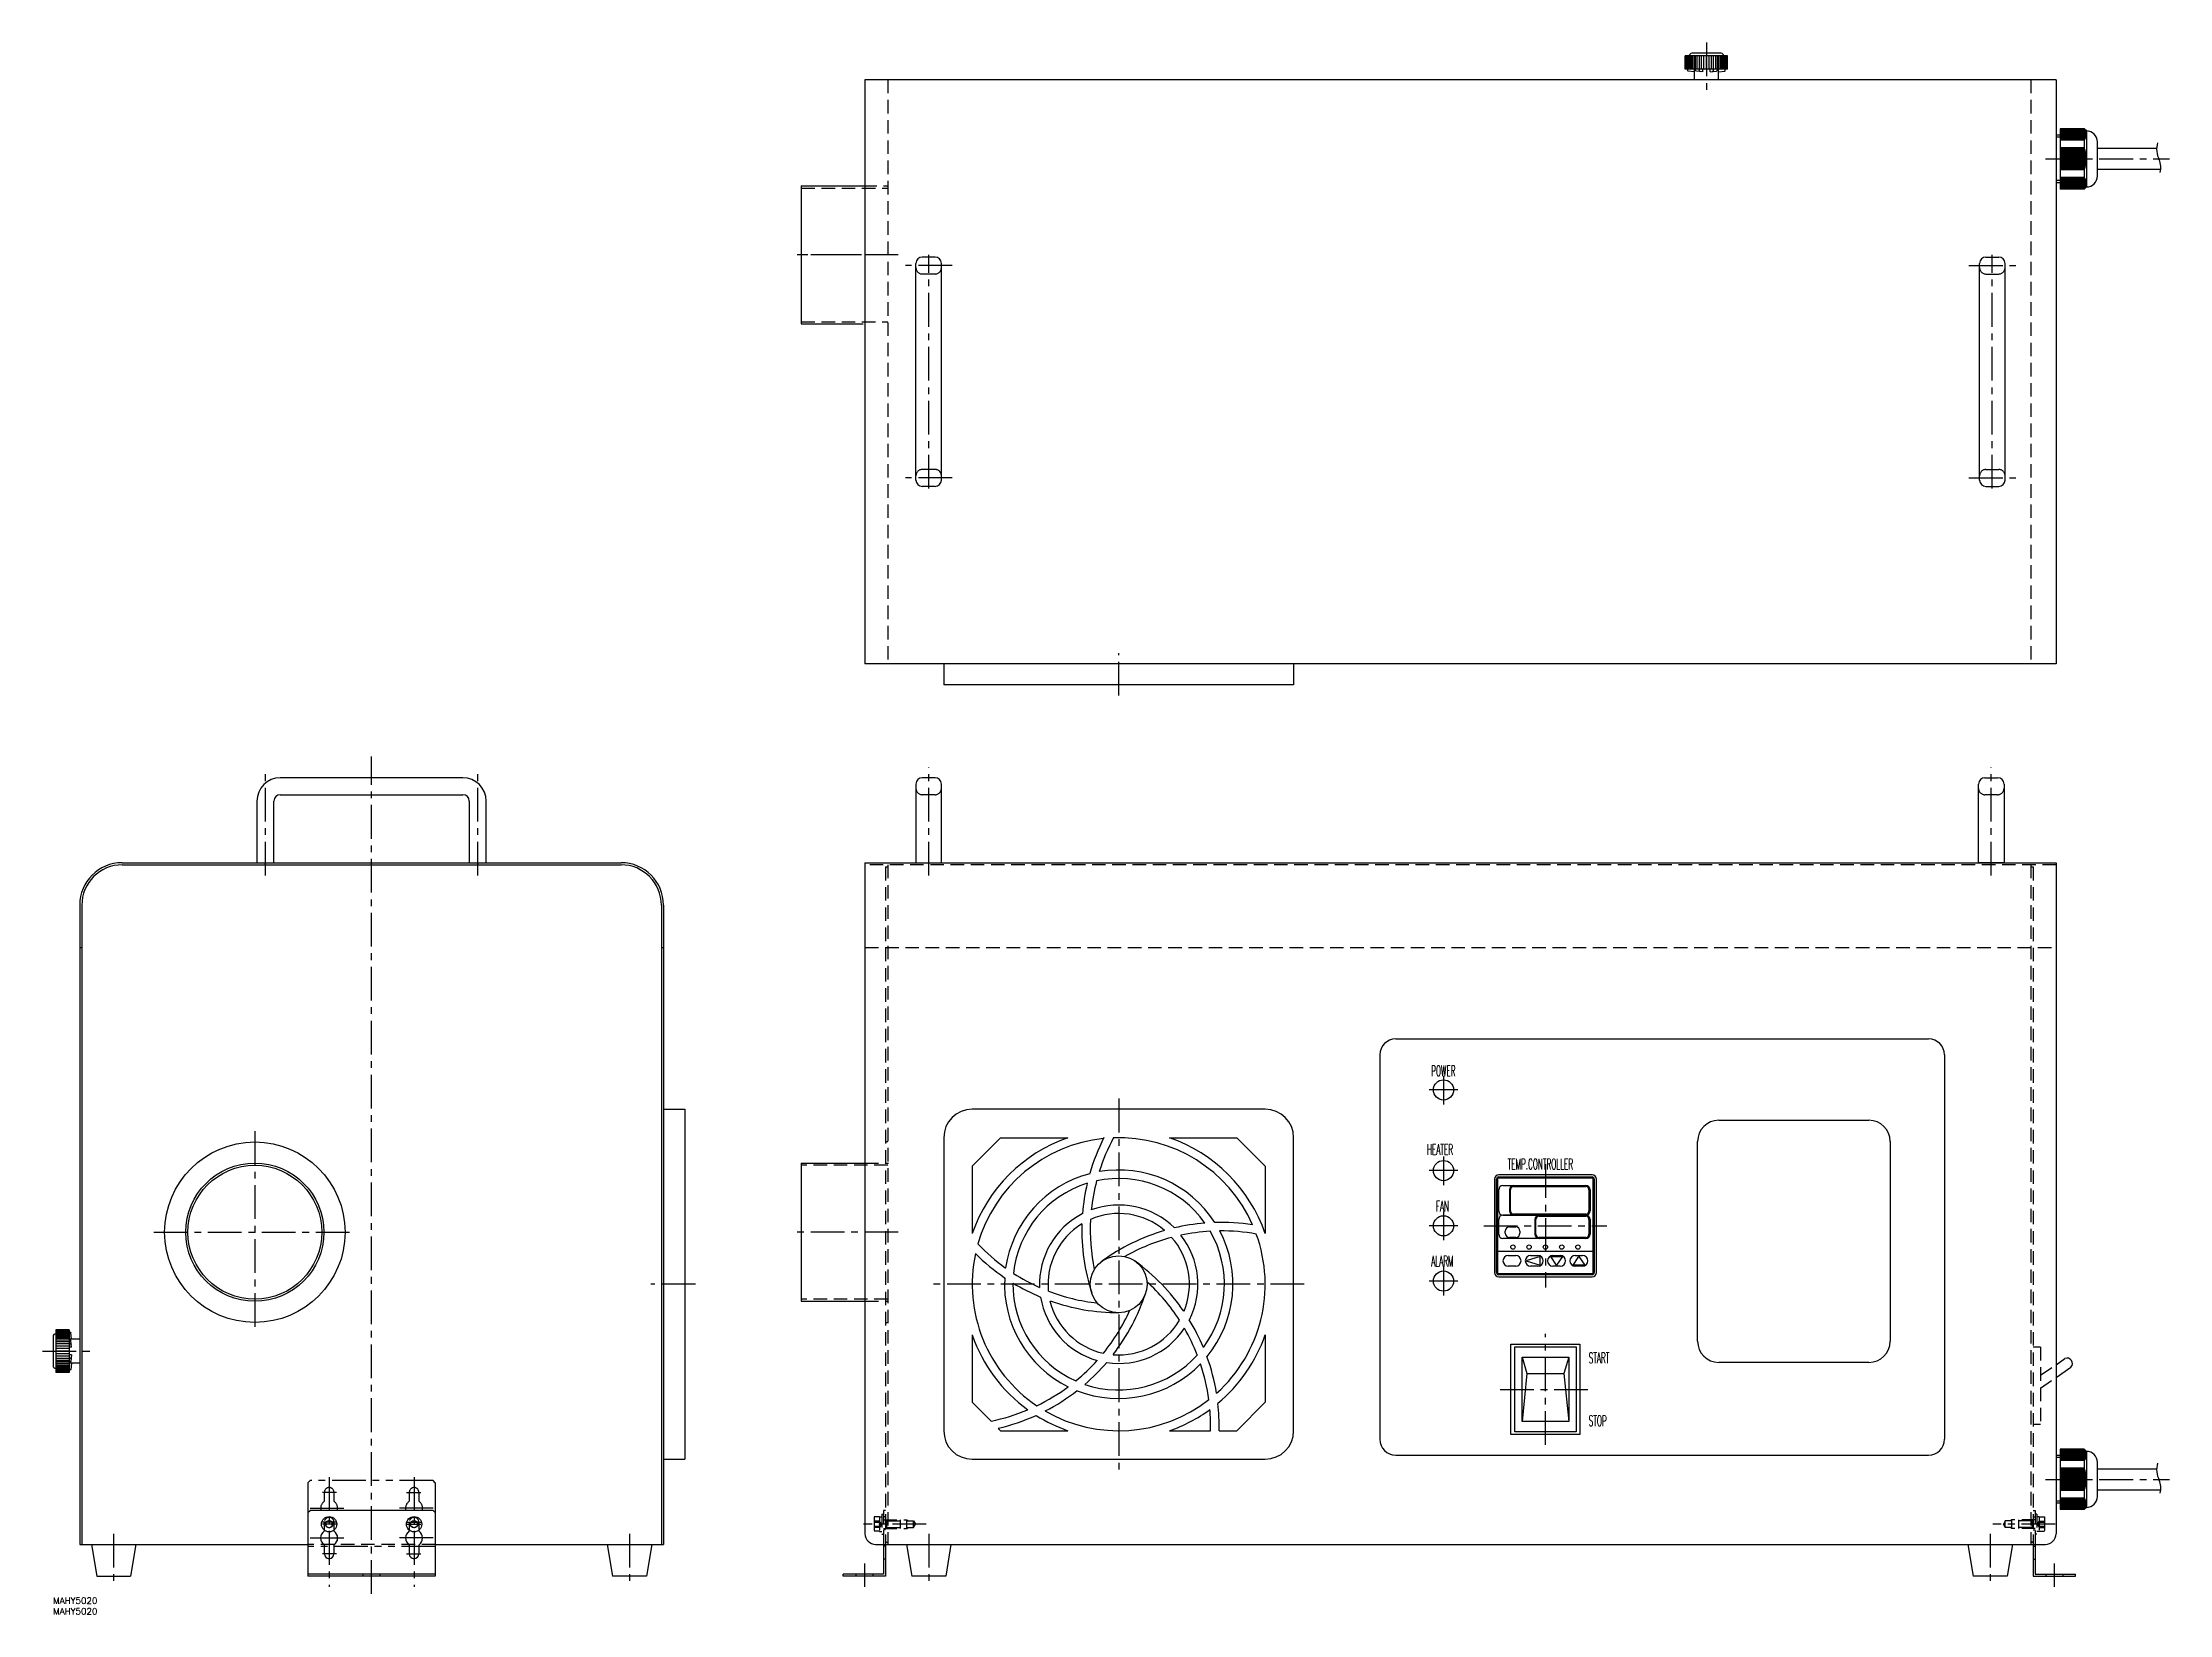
# Model space of a CAD drawing. Extents: x -5 to 997, y -8 to 732.
import ezdxf

# ---------------------------------------------------------------- set-up
doc = ezdxf.new("R2010")
doc.units = 0
doc.header["$LTSCALE"] = 0.5
for name, pattern in [('CENTER', [50.8, 31.75, -6.35, 6.35, -6.35]), ('DASHED', [19.05, 12.7, -6.35]), ('PHANTOM', [63.5, 31.75, -6.35, 6.35, -6.35, 6.35, -6.35])]:
    doc.linetypes.add(name, pattern=pattern)
for name, color, linetype in [('MSM_CENTER', 1, 'CENTER'), ('MSM_CONTINUOUS', 7, 'CONTINUOUS'), ('MSM_DASHED', 4, 'DASHED'), ('MSM_IMAGINARY', 6, 'PHANTOM'), ('MSM_NARROW', 5, 'CONTINUOUS'), ('MSM_PART_NUMBER', 7, 'CONTINUOUS')]:
    doc.layers.add(name, color=color, linetype=linetype)
doc.styles.get("Standard").update_dxf_attribs({"font": 'txt.shx', "height": 3, "bigfont": 'bigfont.shx'})

# ---------------------------------------------------------------- blocks, each defined once
blk = doc.blocks.new('*U10')
at = {"layer": 'MSM_PART_NUMBER'}
blk.add_text('MAHY5020', height=3, dxfattribs=at).set_placement((0, -3))
blk = doc.blocks.new('*U11')
at = {"layer": 'MSM_PART_NUMBER'}
blk.add_text('MAHY5020', height=3, dxfattribs=at).set_placement((0, -8))

msp = doc.modelspace()

# ---------------------------------------------------------------- linework, layer by layer
at = {"layer": 'MSM_CENTER'}
for p, q in [((778.7, 732.2), (778.7, 709.7)), ((938.4, 677.4), (996.8, 677.4)), ((398.1, 632.2), (347.4, 632.2)), ((380.8, 632.2), (351.6, 632.2)), ((412.4, 522.2), (412.4, 632.2)), ((913.4, 522.2), (913.4, 632.2)), ((423.4, 627.2), (401.4, 627.2)), ((902.4, 627.2), (924.4, 627.2)), ((423.4, 527.2), (401.4, 527.2)), ((902.4, 527.2), (924.4, 527.2)), ((501.9, 424.7), (501.9, 444.7)), ((150, 1.7), (150, 396)), ((412.4, 340), (412.4, 391)), ((912.9, 340), (912.9, 391)), ((100, 340), (100, 388.5)), ((200, 340), (200, 388.5)), ((654.9, 245.7), (654.9, 232.2)), ((501.9, 234.9), (501.9, 60.1)), ((661.6, 239), (648.1, 239)), ((95, 219.5), (95, 124.5)), ((661.6, 201), (648.1, 201)), ((654.9, 207.7), (654.9, 194.2)), ((702.9, 204), (702.9, 146)), ((654.9, 181.8), (654.9, 168.2)), ((47.5, 172), (142.5, 172)), ((398.1, 172), (347.4, 172)), ((661.6, 175), (648.1, 175)), ((673.9, 175), (731.9, 175)), ((654.9, 155.8), (654.9, 142.2)), ((302.5, 147.5), (281.5, 147.5)), ((589.3, 147.5), (414.5, 147.5)), ((661.6, 149), (648.1, 149)), ((702.9, 71.8), (702.9, 124.2)), ((-5, 116), (18.5, 116)), ((681.6, 98), (724.1, 98)), ((130, 56.7), (130, 5)), ((170, 56.7), (170, 5)), ((938.4, 55.6), (996.8, 55.6)), ((121, 42), (139, 42)), ((133.5, 49.5), (126.8, 49.5)), ((179, 42), (161, 42)), ((166.5, 49.5), (173.2, 49.5)), ((133.5, 35.5), (126.8, 35.5)), ((133.5, 34.5), (126.8, 34.5)), ((166.5, 35.5), (173.2, 35.5)), ((166.5, 34.5), (173.2, 34.5)), ((411.2, 34.5), (381.7, 34.5)), ((943, 34.5), (913.6, 34.5)), ((28.5, 30), (28.5, 5)), ((121, 28), (139, 28)), ((133.5, 20.5), (126.8, 20.5)), ((179, 28), (161, 28)), ((166.5, 20.5), (173.2, 20.5)), ((271.5, 30), (271.5, 5)), ((412.4, 30), (412.4, 5)), ((912.4, 30), (912.4, 5)), ((382.1, 16), (382.1, 5)), ((942.6, 16), (942.6, 5)), ((942.6, 16), (942.6, 5))]:
    msp.add_line(p, q, dxfattribs=at)
at = {"layer": 'MSM_CONTINUOUS'}
for p, q in [((788.7, 725.9), (768.7, 725.9)), ((768.7, 719.7), (768.7, 725.9)), ((769, 719.7), (769, 725.9)), ((769.2, 719.7), (769.2, 725.9)), ((769.6, 719.7), (769.6, 725.9)), ((770, 719.7), (770, 725.9)), ((770.4, 719.7), (770.4, 725.9)), ((770.9, 719.7), (770.9, 725.9)), ((771.5, 719.7), (771.5, 725.9)), ((785.6, 727.2), (771.9, 727.2)), ((772.1, 719.7), (772.1, 725.9)), ((772.9, 719.7), (772.9, 725.9)), ((773.6, 719.7), (773.6, 725.9)), ((774.4, 719.7), (774.4, 725.9)), ((775.4, 719.7), (775.4, 725.9)), ((776.4, 719.7), (776.4, 725.9)), ((777.5, 719.7), (777.5, 725.9)), ((778.7, 719.7), (778.7, 725.9)), ((778.7, 719.7), (778.7, 725.9)), ((780, 719.7), (780, 725.9)), ((781.1, 719.7), (781.1, 725.9)), ((782.1, 719.7), (782.1, 725.9)), ((783.1, 719.7), (783.1, 725.9)), ((783.9, 719.7), (783.9, 725.9)), ((784.6, 719.7), (784.6, 725.9)), ((785.4, 719.7), (785.4, 725.9)), ((786, 719.7), (786, 725.9)), ((786.6, 719.7), (786.6, 725.9)), ((787.1, 719.7), (787.1, 725.9)), ((787.5, 719.7), (787.5, 725.9)), ((787.9, 719.7), (787.9, 725.9)), ((788.2, 719.7), (788.2, 725.9)), ((788.5, 719.7), (788.5, 725.9)), ((788.7, 719.7), (788.7, 725.9)), ((943.4, 714.7), (382.4, 714.7)), ((382.4, 714.7), (382.4, 439.7)), ((788.7, 719.7), (768.7, 719.7)), ((770, 718.9), (770, 719.7)), ((773.1, 718.4), (770.1, 718.8)), ((773.1, 714.7), (773.1, 719.7)), ((773.4, 719.7), (773.4, 719.4)), ((777, 718.4), (774, 718.8)), ((775.4, 719.2), (775.4, 719.7)), ((777, 718.4), (777, 719.7)), ((780.5, 718.4), (780.5, 719.7)), ((780.5, 718.4), (783.5, 718.8)), ((782.1, 719.2), (782.1, 719.7)), ((784, 719.7), (784, 719.4)), ((784.4, 714.7), (784.4, 719.7)), ((784.4, 718.4), (787.4, 718.8)), ((787.5, 718.9), (787.5, 719.7)), ((943.4, 714.7), (943.4, 439.7)), ((945.3, 691.6), (945.3, 663.2)), ((956.7, 691.6), (945.3, 691.6)), ((957.7, 690.6), (956.7, 691.6)), ((945.3, 688.6), (943.4, 688.6)), ((945.3, 687.7), (943.4, 687.7)), ((957.1, 691.2), (945.3, 691.2)), ((957.4, 691), (945.3, 691)), ((957.6, 690.7), (945.3, 690.7)), ((957.7, 690.5), (945.3, 690.5)), ((957.7, 690.2), (945.3, 690.2)), ((957.7, 689.9), (945.3, 689.9)), ((957.7, 689.7), (945.3, 689.7)), ((957.7, 689.4), (945.3, 689.4)), ((957.7, 689.1), (945.3, 689.1)), ((957.7, 688.9), (945.3, 688.9)), ((957.7, 688.6), (945.3, 688.6)), ((957.6, 688.4), (945.3, 688.4)), ((957.6, 688.1), (945.3, 688.1)), ((957.5, 687.8), (945.3, 687.8)), ((957.4, 687.6), (945.3, 687.6)), ((957.3, 687.3), (945.3, 687.3)), ((957.2, 687), (945.3, 687)), ((957.1, 686.8), (945.3, 686.8)), ((956.9, 686.5), (945.3, 686.5)), ((956.7, 686.3), (945.3, 686.3)), ((956.7, 682.7), (945.3, 682.7)), ((956.9, 682.2), (945.3, 682.2)), ((957.1, 681.6), (945.3, 681.6)), ((956.7, 686.3), (956.7, 682.7)), ((957.7, 690.6), (957.7, 664.2)), ((962.9, 669.4), (962.9, 685.4)), ((962.9, 682.4), (990.8, 682.4)), ((957.2, 681.1), (945.3, 681.1)), ((957.3, 680.6), (945.3, 680.6)), ((957.4, 680.1), (945.3, 680.1)), ((957.5, 679.5), (945.3, 679.5)), ((957.6, 679), (945.3, 679)), ((957.6, 678.5), (945.3, 678.5)), ((957.7, 678), (945.3, 678)), ((957.7, 677.4), (945.3, 677.4)), ((957.7, 676.9), (945.3, 676.9)), ((957.6, 676.4), (945.3, 676.4)), ((957.6, 675.9), (945.3, 675.9)), ((957.5, 675.4), (945.3, 675.4)), ((957.4, 674.8), (945.3, 674.8)), ((957.3, 674.3), (945.3, 674.3)), ((957.2, 673.8), (945.3, 673.8)), ((957.1, 673.3), (945.3, 673.3)), ((956.9, 672.7), (945.3, 672.7)), ((956.7, 672.2), (945.3, 672.2)), ((956.7, 672.2), (956.7, 668.6)), ((992.8, 672.4), (962.9, 672.4)), ((352.4, 664.7), (381.6, 664.7)), ((352.4, 664.7), (352.4, 599.7)), ((945.3, 667.2), (943.4, 667.2)), ((945.3, 666.2), (943.4, 666.2)), ((956.7, 668.6), (945.3, 668.6)), ((956.9, 668.4), (945.3, 668.4)), ((957.1, 668.1), (945.3, 668.1)), ((957.2, 667.8), (945.3, 667.8)), ((957.3, 667.6), (945.3, 667.6)), ((957.4, 667.3), (945.3, 667.3)), ((957.5, 667.1), (945.3, 667.1)), ((957.6, 666.8), (945.3, 666.8)), ((957.6, 666.5), (945.3, 666.5)), ((957.7, 666.3), (945.3, 666.3)), ((957.7, 666), (945.3, 666)), ((957.7, 665.8), (945.3, 665.8)), ((957.7, 665.5), (945.3, 665.5)), ((957.7, 665.2), (945.3, 665.2)), ((957.7, 665), (945.3, 665)), ((957.7, 664.7), (945.3, 664.7)), ((957.7, 664.4), (945.3, 664.4)), ((957.6, 664.2), (945.3, 664.2)), ((957.4, 663.9), (945.3, 663.9)), ((957.1, 663.7), (945.3, 663.7)), ((956.7, 663.2), (945.3, 663.2)), ((957.7, 664.2), (956.7, 663.2)), ((415.4, 631.2), (409.4, 631.2)), ((910.4, 631.2), (916.4, 631.2)), ((406.4, 526.2), (406.4, 628.2)), ((418.4, 526.2), (418.4, 628.2)), ((907.4, 526.2), (907.4, 628.2)), ((919.4, 526.2), (919.4, 628.2)), ((352.4, 599.7), (381.6, 599.7)), ((415.4, 523.2), (409.4, 523.2)), ((910.4, 523.2), (916.4, 523.2)), ((943.4, 439.7), (382.4, 439.7)), ((419.5, 439.7), (419.5, 429.7)), ((584.3, 439.7), (584.3, 429.7)), ((584.3, 429.7), (419.5, 429.7)), ((193, 386), (107, 386)), ((406.4, 383), (406.4, 346)), ((415.4, 386), (409.4, 386)), ((418.4, 346), (418.4, 383)), ((906.9, 346), (906.9, 383)), ((909.9, 386), (915.9, 386)), ((918.9, 383), (918.9, 346)), ((96, 375), (96, 346)), ((104, 346), (104, 375)), ((107, 378), (193, 378)), ((196, 375), (196, 346)), ((204, 346), (204, 375)), ((32.5, 346), (267.5, 346)), ((32.5, 345), (267.5, 345)), ((96, 346), (104, 346)), ((196, 346), (204, 346)), ((382.4, 346), (943.4, 346)), ((382.4, 346), (382.4, 30)), ((406.4, 346), (418.4, 346)), ((918.9, 346), (906.9, 346)), ((943.4, 346), (943.4, 30)), ((12.5, 326), (12.5, 25)), ((13.5, 326), (13.5, 25)), ((286.5, 326), (286.5, 25)), ((287.5, 326), (287.5, 25)), ((12.5, 306), (13.5, 306)), ((286.5, 306), (287.5, 306)), ((632.4, 263), (883.4, 263)), ((624.9, 255.5), (624.9, 74.5)), ((890.9, 255.5), (890.9, 74.5)), ((287.5, 229.9), (287.5, 65.1)), ((287.5, 229.9), (297.5, 229.9)), ((297.5, 229.9), (297.5, 65.1)), ((570.9, 229.9), (432.9, 229.9)), ((784.6, 224.7), (855.3, 224.7)), ((419.5, 216.5), (419.5, 78.5)), ((446.3, 216.5), (432.9, 203.1)), ((446.3, 216.5), (478, 216.5)), ((525.8, 216.5), (557.5, 216.5)), ((570.9, 203.1), (557.5, 216.5)), ((584.3, 78.5), (584.3, 216.5)), ((774.6, 120.7), (774.6, 214.7)), ((865.3, 214.7), (865.3, 120.7)), ((352.4, 204.5), (352.4, 139.5)), ((352.4, 204.5), (382.4, 204.5)), ((432.9, 203.1), (432.9, 171.4)), ((570.9, 203.1), (570.9, 171.4)), ((678.9, 197), (678.9, 153)), ((679.9, 153), (679.9, 197)), ((680.4, 197.5), (680.4, 152.5)), ((725.4, 197.5), (680.4, 197.5)), ((724.9, 199), (680.9, 199)), ((680.9, 198), (724.9, 198)), ((680.9, 182), (680.9, 192)), ((682.9, 194), (721.9, 194)), ((685.9, 192), (685.9, 182)), ((686.4, 182), (686.4, 192)), ((687.9, 193.5), (721.9, 193.5)), ((723.4, 192), (723.4, 182)), ((723.9, 192), (723.9, 182)), ((725.4, 152.5), (725.4, 197.5)), ((725.9, 197), (725.9, 153)), ((726.9, 153), (726.9, 197)), ((721.9, 180.5), (687.9, 180.5)), ((680.9, 171), (680.9, 178)), ((682.9, 180), (721.9, 180)), ((721.9, 180), (682.9, 180)), ((683.9, 171.5), (683.9, 172.5)), ((685.9, 174.5), (688.9, 174.5)), ((690.9, 172.5), (690.9, 171.5)), ((697.9, 178), (697.9, 171)), ((698.4, 171), (698.4, 178)), ((699.9, 179.5), (721.9, 179.5)), ((723.4, 178), (723.4, 171)), ((723.9, 178), (723.9, 171)), ((679.9, 163), (725.9, 163)), ((721.9, 169), (682.9, 169)), ((685.4, 161), (688.9, 161)), ((688.9, 169.5), (685.9, 169.5)), ((700.4, 160.5), (693.9, 158.5)), ((695.9, 161), (699.4, 161)), ((721.9, 169.5), (699.9, 169.5)), ((700.4, 156.5), (700.4, 160.5)), ((708.1, 156.5), (705.4, 160.5)), ((705.4, 160.5), (710.9, 160.5)), ((706.4, 161), (709.9, 161)), ((710.9, 160.5), (708.1, 156.5)), ((715.9, 156.5), (718.6, 160.5)), ((716.9, 161), (720.4, 161)), ((718.6, 160.5), (721.4, 156.5)), ((680.4, 152.5), (725.4, 152.5)), ((724.9, 152), (680.9, 152)), ((680.9, 151), (724.9, 151)), ((688.9, 156), (685.4, 156)), ((693.9, 158.5), (700.4, 156.5)), ((699.4, 156), (695.9, 156)), ((709.9, 156), (706.4, 156)), ((721.4, 156.5), (715.9, 156.5)), ((720.4, 156), (716.9, 156)), ((352.4, 139.5), (382.4, 139.5)), ((0, 122.9), (0, 109.1)), ((1.2, 126), (1.2, 106)), ((7.5, 126), (1.2, 126)), ((7.5, 125.8), (1.2, 125.8)), ((7.5, 125.5), (1.2, 125.5)), ((7.5, 125.1), (1.2, 125.1)), ((7.5, 124.8), (1.2, 124.8)), ((7.5, 124.4), (1.2, 124.4)), ((7.5, 123.9), (1.2, 123.9)), ((7.5, 123.2), (1.2, 123.2)), ((7.5, 122.6), (1.2, 122.6)), ((7.5, 121.9), (1.2, 121.9)), ((7.5, 121.1), (1.2, 121.1)), ((7.5, 120.4), (1.2, 120.4)), ((7.5, 126), (7.5, 106)), ((8.3, 124.8), (7.5, 124.8)), ((12.5, 121.6), (7.5, 121.6)), ((7.5, 121.3), (7.8, 121.3)), ((8.7, 121.6), (8.4, 124.6)), ((8.7, 117.8), (8.4, 120.8)), ((432.9, 123.6), (432.9, 91.9)), ((570.9, 123.6), (570.9, 91.9)), ((7.5, 119.4), (1.2, 119.4)), ((7.5, 118.4), (1.2, 118.4)), ((7.5, 117.2), (1.2, 117.2)), ((7.5, 116), (1.2, 116)), ((7.5, 116), (1.2, 116)), ((7.5, 114.8), (1.2, 114.8)), ((7.5, 113.6), (1.2, 113.6)), ((7.5, 112.6), (1.2, 112.6)), ((7.5, 111.6), (1.2, 111.6)), ((7.5, 110.9), (1.2, 110.9)), ((8, 119.4), (7.5, 119.4)), ((8.7, 117.8), (7.5, 117.8)), ((8.7, 114.2), (7.5, 114.2)), ((8, 112.6), (7.5, 112.6)), ((7.5, 110.7), (7.8, 110.7)), ((12.5, 110.4), (7.5, 110.4)), ((8.7, 114.2), (8.4, 111.2)), ((8.7, 110.4), (8.4, 107.4)), ((686.6, 76.8), (686.6, 119.2)), ((686.6, 119.2), (719.1, 119.2)), ((688.5, 78), (688.5, 118)), ((688.5, 118), (717.3, 118)), ((691.9, 82.8), (691.9, 113.2)), ((691.9, 113.2), (713.9, 113.2)), ((691.9, 113.2), (694.1, 105.5)), ((713.9, 113.2), (711.6, 105.5)), ((713.9, 113.2), (713.9, 82.8)), ((717.3, 118), (717.3, 78)), ((719.1, 119.2), (719.1, 76.8)), ((855.3, 110.7), (784.6, 110.7)), ((943.4, 109.6), (947.6, 112.5)), ((7.5, 110.1), (1.2, 110.1)), ((7.5, 109.4), (1.2, 109.4)), ((7.5, 108.8), (1.2, 108.8)), ((7.5, 108.1), (1.2, 108.1)), ((7.5, 107.6), (1.2, 107.6)), ((7.5, 107.2), (1.2, 107.2)), ((7.5, 106.9), (1.2, 106.9)), ((7.5, 106.5), (1.2, 106.5)), ((7.5, 106.2), (1.2, 106.2)), ((7.5, 106), (1.2, 106)), ((8.3, 107.2), (7.5, 107.2)), ((694.1, 105.5), (691.9, 82.8)), ((694.1, 105.5), (711.6, 105.5)), ((711.6, 105.5), (713.9, 82.8)), ((943.4, 103.6), (950.4, 108.4)), ((432.9, 91.9), (441.8, 83)), ((557.5, 78.5), (570.9, 91.9)), ((713.9, 82.8), (691.9, 82.8)), ((445.1, 79.6), (446.3, 78.5)), ((446.3, 78.5), (478, 78.5)), ((525.8, 78.5), (545.2, 78.5)), ((549.2, 78.5), (557.5, 78.5)), ((719.1, 76.8), (686.6, 76.8)), ((717.3, 78), (688.5, 78)), ((287.5, 65.1), (297.5, 65.1)), ((432.9, 65.1), (570.9, 65.1)), ((632.4, 67), (883.4, 67)), ((945.3, 66.8), (943.4, 66.8)), ((945.3, 65.9), (943.4, 65.9)), ((945.3, 69.8), (945.3, 41.4)), ((956.7, 69.8), (945.3, 69.8)), ((957.1, 69.4), (945.3, 69.4)), ((957.4, 69.2), (945.3, 69.2)), ((957.6, 68.9), (945.3, 68.9)), ((957.7, 68.6), (945.3, 68.6)), ((957.7, 68.4), (945.3, 68.4)), ((957.7, 68.1), (945.3, 68.1)), ((957.7, 67.9), (945.3, 67.9)), ((957.7, 67.6), (945.3, 67.6)), ((957.7, 67.3), (945.3, 67.3)), ((957.7, 67.1), (945.3, 67.1)), ((957.7, 66.8), (945.3, 66.8)), ((957.6, 66.5), (945.3, 66.5)), ((957.6, 66.3), (945.3, 66.3)), ((957.5, 66), (945.3, 66)), ((957.4, 65.8), (945.3, 65.8)), ((957.3, 65.5), (945.3, 65.5)), ((957.2, 65.2), (945.3, 65.2)), ((957.1, 65), (945.3, 65)), ((956.9, 64.7), (945.3, 64.7)), ((956.7, 64.5), (945.3, 64.5)), ((956.7, 60.9), (945.3, 60.9)), ((956.9, 60.4), (945.3, 60.4)), ((957.7, 68.8), (956.7, 69.8)), ((956.7, 64.5), (956.7, 60.9)), ((957.7, 68.8), (957.7, 42.4)), ((962.9, 47.6), (962.9, 63.6)), ((962.9, 60.6), (990.8, 60.6)), ((957.1, 59.8), (945.3, 59.8)), ((957.2, 59.3), (945.3, 59.3)), ((957.3, 58.8), (945.3, 58.8)), ((957.4, 58.3), (945.3, 58.3)), ((957.5, 57.7), (945.3, 57.7)), ((957.6, 57.2), (945.3, 57.2)), ((957.6, 56.7), (945.3, 56.7)), ((957.7, 56.2), (945.3, 56.2)), ((957.7, 55.6), (945.3, 55.6)), ((957.7, 55.1), (945.3, 55.1)), ((957.6, 54.6), (945.3, 54.6)), ((957.6, 54.1), (945.3, 54.1)), ((957.5, 53.5), (945.3, 53.5)), ((957.4, 53), (945.3, 53)), ((957.3, 52.5), (945.3, 52.5)), ((957.2, 52), (945.3, 52)), ((957.1, 51.5), (945.3, 51.5)), ((956.9, 50.9), (945.3, 50.9)), ((956.7, 50.4), (945.3, 50.4)), ((956.7, 50.4), (956.7, 46.8)), ((992.8, 50.6), (962.9, 50.6)), ((120, 40), (121, 41)), ((179, 41), (121, 41)), ((180, 40), (179, 41)), ((945.3, 45.4), (943.4, 45.4)), ((945.3, 44.4), (943.4, 44.4)), ((956.7, 46.8), (945.3, 46.8)), ((956.9, 46.6), (945.3, 46.6)), ((957.1, 46.3), (945.3, 46.3)), ((957.2, 46), (945.3, 46)), ((957.3, 45.8), (945.3, 45.8)), ((957.4, 45.5), (945.3, 45.5)), ((957.5, 45.3), (945.3, 45.3)), ((957.6, 45), (945.3, 45)), ((957.6, 44.7), (945.3, 44.7)), ((957.7, 44.5), (945.3, 44.5)), ((957.7, 44.2), (945.3, 44.2)), ((957.7, 43.9), (945.3, 43.9)), ((957.7, 43.7), (945.3, 43.7)), ((957.7, 43.4), (945.3, 43.4)), ((957.7, 43.2), (945.3, 43.2)), ((957.7, 42.9), (945.3, 42.9)), ((957.7, 42.6), (945.3, 42.6)), ((957.6, 42.4), (945.3, 42.4)), ((957.4, 42.1), (945.3, 42.1)), ((957.1, 41.9), (945.3, 41.9)), ((956.7, 41.4), (945.3, 41.4)), ((957.7, 42.4), (956.7, 41.4)), ((120, 40), (120, 10)), ((130, 36.2), (128.5, 35.4)), ((128.5, 35.4), (128.5, 33.6)), ((128.5, 33.6), (130, 32.8)), ((131.5, 35.4), (130, 36.2)), ((130, 32.8), (131.5, 33.6)), ((131.5, 33.6), (131.5, 35.4)), ((168.5, 35.4), (170, 36.2)), ((168.5, 33.6), (168.5, 35.4)), ((170, 32.8), (168.5, 33.6)), ((170, 36.2), (171.5, 35.4)), ((171.5, 33.6), (170, 32.8)), ((171.5, 35.4), (171.5, 33.6)), ((180, 40), (180, 10)), ((12.5, 25), (120, 25)), ((18, 25), (20.5, 10)), ((39, 25), (36.5, 10)), ((127.7, 24.7), (127.7, 20.5)), ((132.2, 24.7), (132.2, 20.5)), ((167.7, 24.7), (167.7, 20.5)), ((172.2, 24.7), (172.2, 20.5)), ((180, 25), (287.5, 25)), ((261, 25), (263.5, 10)), ((282, 25), (279.5, 10)), ((387.4, 25), (938.4, 25)), ((391.1, 25), (391.1, 11)), ((392.1, 25), (392.1, 10)), ((401.9, 25), (404.4, 10)), ((422.9, 25), (420.4, 10)), ((901.9, 25), (904.4, 10)), ((922.9, 25), (920.4, 10)), ((932.6, 25), (932.6, 10)), ((933.6, 25), (933.6, 11)), ((180, 11), (120, 11)), ((372.1, 10), (372.1, 11)), ((391.1, 11), (372.1, 11)), ((933.6, 11), (952.6, 11)), ((952.6, 10), (952.6, 11)), ((20.5, 10), (36.5, 10)), ((180, 10), (120, 10)), ((279.5, 10), (263.5, 10)), ((392.1, 10), (372.1, 10)), ((420.4, 10), (404.4, 10)), ((920.4, 10), (904.4, 10)), ((932.6, 10), (952.6, 10))]:
    msp.add_line(p, q, dxfattribs=at)
for centre, radius in [((654.9, 239), 4.75), ((95, 172), 42.5), ((95, 172), 32.5), ((95, 172), 31.5), ((654.9, 201), 4.75), ((654.9, 175), 4.75), ((501.9, 147.5), 13.4), ((687.6, 165), 1), ((695.2, 165), 1), ((702.9, 165), 1), ((710.6, 165), 1), ((718.2, 165), 1), ((654.9, 149), 4.75), ((130, 34.5), 3.61), ((130, 34.5), 1.72), ((170, 34.5), 3.61), ((170, 34.5), 1.72)]:
    msp.add_circle(centre, radius, dxfattribs=at)
for centre, radius, start, end in [((771.9, 725.9), 1.25, 90, 180), ((785.6, 725.9), 1.25, 0, 90), ((770.1, 718.9), 0.125, 180, 263.157), ((774, 719.4), 0.625, 180, 263.939), ((776, 719.2), 0.625, 180, 263.939), ((781.5, 719.2), 0.625, 276.0612, 0), ((783.4, 719.4), 0.625, 276.0612, 0), ((787.4, 718.9), 0.125, 276.8428, 0), ((953.6, 689), 4.13, 319.255, 0), ((943.5, 677.4), 14.2, 338.369, 21.631), ((957.7, 685.4), 5.2, 0, 90), ((953.6, 665.9), 4.13, 0, 40.7453), ((957.7, 669.4), 5.2, 270, 0), ((409.4, 628.2), 3, 90, 180), ((415.4, 628.2), 3, 0, 90), ((910.4, 628.2), 3, 90, 180), ((916.4, 628.2), 3, 0, 90), ((409.4, 526.2), 3, 180, 270), ((415.4, 526.2), 3, 270, 0), ((910.4, 526.2), 3, 180, 270), ((916.4, 526.2), 3, 270, 0), ((107, 375), 11, 90, 180), ((193, 375), 11, 0, 90), ((409.4, 383), 3, 90, 180), ((415.4, 383), 3, 0, 90), ((909.9, 383), 3, 90, 180), ((915.9, 383), 3, 0, 90), ((107, 375), 3, 90, 180), ((193, 375), 3, 0, 90), ((32.5, 326), 20, 90, 180), ((32.5, 326), 19, 90, 180), ((267.5, 326), 20, 0, 90), ((267.5, 326), 19, 0, 90), ((632.4, 255.5), 7.5, 90, 180), ((883.4, 255.5), 7.5, 0, 90), ((432.9, 216.5), 13.4, 90, 180), ((570.9, 216.5), 13.4, 0, 90), ((784.6, 214.7), 10, 90, 180), ((855.3, 214.7), 10, 0, 90), ((501.9, 147.5), 73, 109.099, 160.901), ((501.9, 147.5), 69, 95.9516, 164.036), ((580.3, 173), 95.8, 152.968, 163.892), ((580.3, 173), 91.8, 151.681, 162.527), ((501.9, 147.5), 69, 23.9516, 92.0148), ((501.9, 147.5), 73, 19.0991, 70.9009), ((501.9, 147.5), 53.8, 32.7174, 99.8199), ((501.9, 147.5), 53.8, 104.717, 171.82), ((501.9, 147.5), 49.8, 107.362, 174.087), ((580.3, 173), 95.8, 166.688, 175.42), ((580.3, 173), 91.8, 165.344, 174.055), ((501.9, 147.5), 49.8, 35.3621, 102.087), ((680.9, 197), 2, 90, 180), ((680.9, 197), 1, 90, 180), ((682.9, 192), 2, 90, 180), ((687.9, 192), 2, 90, 180), ((687.9, 192), 1.5, 90, 180), ((721.9, 192), 2, 0, 90), ((721.9, 192), 1.5, 0, 90), ((724.9, 197), 2, 0, 90), ((724.9, 197), 1, 0, 90), ((501.9, 147.5), 37.3, 117.347, 182.275), ((501.9, 147.5), 33.3, 49.5193, 113.521), ((501.9, 147.5), 37.3, 45.3472, 110.275), ((682.9, 182), 2, 180, 270), ((687.9, 182), 2, 180, 270), ((687.9, 182), 1.5, 180, 270), ((721.9, 182), 1.5, 270, 0), ((721.9, 182), 2, 270, 0), ((501.9, 147.5), 33.3, 121.519, 185.521), ((580.3, 173), 95.8, 178.271, 198), ((580.3, 173), 91.8, 176.856, 191.693), ((550.3, 80.8), 95.8, 106.271, 126), ((550.3, 80.8), 95.8, 94.6884, 103.42), ((550.3, 80.8), 91.8, 93.3436, 102.055), ((501.9, 147.5), 37.3, 333.347, 38.275), ((501.9, 147.5), 49.8, 323.362, 30.087), ((501.9, 147.5), 53.8, 320.717, 27.82), ((550.3, 80.8), 95.8, 81.2178, 91.8915), ((501.9, 147.5), 69, 311.952, 20.036), ((550.3, 80.8), 91.8, 79.7115, 90.5272), ((682.9, 178), 2, 90, 180), ((682.9, 171), 2, 180, 270), ((685.9, 172.5), 2, 90, 180), ((685.9, 171.5), 2, 180, 270), ((688.9, 172.5), 2, 0, 90), ((688.9, 171.5), 2, 270, 0), ((699.9, 178), 2, 90, 180), ((699.9, 171), 2, 180, 270), ((699.9, 178), 1.5, 90, 180), ((699.9, 171), 1.5, 180, 270), ((721.9, 178), 2, 0, 90), ((721.9, 178), 1.5, 0, 90), ((721.9, 171), 1.5, 270, 0), ((721.9, 171), 2, 270, 0), ((501.9, 147.5), 69, 167.952, 236.036), ((501.9, 229.9), 95.8, 225.218, 235.892), ((501.9, 229.9), 91.8, 223.711, 234.527), ((550.3, 80.8), 91.8, 104.856, 119.693), ((501.9, 147.5), 33.3, 337.519, 41.521), ((685.4, 158.5), 2.5, 90, 180), ((688.9, 158.5), 2.5, 0, 90), ((695.9, 158.5), 2.5, 90, 180), ((699.4, 158.5), 2.5, 0, 90), ((706.4, 158.5), 2.5, 90, 180), ((709.9, 158.5), 2.5, 0, 90), ((716.9, 158.5), 2.5, 90, 180), ((720.4, 158.5), 2.5, 0, 90), ((501.9, 147.5), 53.8, 176.717, 243.82), ((501.9, 229.9), 91.8, 237.344, 246.055), ((453.4, 80.8), 95.8, 34.2714, 54), ((680.9, 153), 2, 180, 270), ((680.9, 153), 1, 180, 270), ((685.4, 158.5), 2.5, 180, 270), ((688.9, 158.5), 2.5, 270, 0), ((695.9, 158.5), 2.5, 180, 270), ((699.4, 158.5), 2.5, 270, 0), ((706.4, 158.5), 2.5, 180, 270), ((709.9, 158.5), 2.5, 270, 0), ((716.9, 158.5), 2.5, 180, 270), ((720.4, 158.5), 2.5, 270, 0), ((724.9, 153), 1, 270, 0), ((724.9, 153), 2, 270, 0), ((501.9, 229.9), 95.8, 238.688, 247.42), ((501.9, 147.5), 49.8, 179.362, 246.087), ((501.9, 147.5), 37.3, 189.347, 254.275), ((501.9, 229.9), 91.8, 248.856, 263.693), ((423.5, 173), 95.8, 322.271, 342), ((453.4, 80.8), 91.8, 32.8563, 47.6927), ((501.9, 147.5), 33.3, 193.519, 257.521), ((501.9, 229.9), 95.8, 250.271, 270), ((423.5, 173), 91.8, 320.856, 335.693), ((501.9, 147.5), 33.3, 265.519, 329.521), ((453.4, 80.8), 95.8, 22.6884, 31.4198), ((1.2, 122.9), 1.25, 90, 180), ((7.8, 120.7), 0.625, 6.0612, 90), ((8.3, 124.6), 0.125, 6.8428, 90), ((501.9, 147.5), 73, 199.099, 234.101), ((501.9, 147.5), 37.3, 261.347, 326.275), ((453.4, 80.8), 91.8, 21.3436, 30.0546), ((501.9, 147.5), 73, 309.837, 340.901), ((784.6, 120.7), 10, 180, 270), ((855.3, 120.7), 10, 270, 0), ((7.8, 111.3), 0.625, 270, 353.939), ((8, 118.7), 0.625, 6.0612, 90), ((8, 113.3), 0.625, 270, 353.939), ((423.5, 173), 91.8, 309.344, 318.055), ((501.9, 147.5), 49.8, 251.362, 318.087), ((423.5, 173), 95.8, 310.688, 319.42), ((453.4, 80.8), 95.8, 9.2178, 19.8915), ((948.6, 110.2), 2.55, 316.75, 113.004), ((1.2, 109.1), 1.25, 180, 270), ((8.3, 107.4), 0.125, 270, 353.157), ((501.9, 147.5), 53.8, 248.717, 315.82), ((453.4, 80.8), 91.8, 7.7115, 18.5272), ((423.5, 173), 91.8, 295.711, 306.527), ((423.5, 173), 95.8, 297.218, 307.892), ((501.9, 147.5), 69, 239.952, 308.036), ((453.4, 80.8), 95.8, 358.601, 6.348), ((423.5, 173), 91.8, 281.467, 292.79), ((423.5, 173), 95.8, 283.046, 294.348), ((501.9, 147.5), 73, 237.837, 250.901), ((501.9, 147.5), 73, 289.099, 306.101), ((453.4, 80.8), 91.8, 358.54, 4.79), ((432.9, 78.5), 13.4, 180, 270), ((570.9, 78.5), 13.4, 270, 0), ((632.4, 74.5), 7.5, 180, 270), ((883.4, 74.5), 7.5, 270, 0), ((953.6, 67.1), 4.13, 319.255, 0), ((943.5, 55.6), 14.2, 338.369, 21.631), ((957.7, 63.6), 5.2, 0, 90), ((953.6, 44.1), 4.13, 0, 40.7453), ((957.7, 47.6), 5.2, 270, 0), ((130, 28), 4, 124.229, 235.771), ((130, 28), 4, 304.229, 55.771), ((170, 28), 4, 124.229, 235.771), ((170, 28), 4, 304.229, 55.771), ((130, 20.5), 2.25, 180, 0), ((170, 20.5), 2.25, 180, 0), ((387.4, 30), 5, 180, 270), ((938.4, 30), 5, 270, 0)]:
    msp.add_arc(centre, radius, start, end, dxfattribs=at)
at = {"layer": 'MSM_DASHED'}
for p, q in [((393.1, 714.7), (393.1, 439.7)), ((931.6, 714.7), (931.6, 439.7)), ((352.4, 663.7), (393.1, 663.7)), ((381.6, 664.7), (393.1, 664.7)), ((415.4, 623.2), (409.4, 623.2)), ((910.4, 623.2), (916.4, 623.2)), ((352.4, 600.7), (393.1, 600.7)), ((415.4, 531.2), (409.4, 531.2)), ((910.4, 531.2), (916.4, 531.2)), ((415.4, 378), (409.4, 378)), ((915.9, 378), (909.9, 378)), ((943.4, 345), (382.4, 345)), ((392.1, 344), (392.1, 25)), ((392.1, 344), (393.1, 344)), ((393.1, 345), (393.1, 25)), ((931.6, 345), (931.6, 25)), ((931.6, 344), (932.6, 344)), ((932.6, 344), (932.6, 25)), ((382.4, 306), (943.4, 306)), ((393.1, 214.5), (392.1, 214.5)), ((393.1, 203.5), (352.4, 203.5)), ((382.4, 204.5), (393.4, 204.5)), ((393.1, 140.5), (352.4, 140.5)), ((382.4, 139.5), (393.4, 139.5)), ((392.1, 129.5), (393.1, 129.5)), ((936.1, 117.9), (932.6, 117.9)), ((936.1, 117.9), (936.1, 81.5)), ((936.1, 104.7), (943.4, 109.6)), ((936.1, 98.6), (943.4, 103.6)), ((936.1, 81.5), (932.6, 81.5)), ((392.1, 41), (391.1, 41)), ((391.1, 41), (391.1, 25)), ((932.6, 41), (933.6, 41)), ((933.6, 41), (933.6, 25)), ((386.7, 37.9), (386.7, 31.2)), ((389.3, 37.9), (386.7, 37.9)), ((389.3, 36), (386.7, 36)), ((386.7, 35.4), (389.3, 35.4)), ((386.7, 33.6), (389.3, 33.6)), ((389.3, 33), (386.7, 33)), ((389.3, 31.2), (386.7, 31.2)), ((389.3, 38), (389.3, 31)), ((389.3, 38), (390.3, 38)), ((389.3, 36), (389.3, 33)), ((390.2, 34.5), (389.3, 36)), ((390.2, 34.5), (389.3, 33)), ((389.3, 31), (390.3, 31)), ((390.3, 39.3), (390.3, 29.8)), ((390.3, 39.3), (391.1, 39.3)), ((392.1, 38), (391.1, 38)), ((391.1, 36.5), (402.1, 36.5)), ((391.1, 32.5), (402.1, 32.5)), ((392.1, 31.9), (391.1, 31.9)), ((392.5, 36.5), (392.5, 32.5)), ((392.5, 36.1), (405.2, 36.1)), ((392.5, 32.9), (405.2, 32.9)), ((399, 36.5), (399, 32.5)), ((402.1, 32.5), (402.1, 36.5)), ((402.1, 36.5), (402.8, 36.1)), ((402.1, 32.5), (402.8, 32.9)), ((405.2, 32.9), (405.2, 36.1)), ((405.2, 36.1), (406.2, 34.5)), ((405.2, 32.9), (406.2, 34.5)), ((919.5, 36.1), (918.6, 34.5)), ((919.5, 32.9), (918.6, 34.5)), ((932.2, 36.1), (919.5, 36.1)), ((919.5, 32.9), (919.5, 36.1)), ((932.2, 32.9), (919.5, 32.9)), ((922.6, 36.5), (922, 36.1)), ((922.6, 32.5), (922, 32.9)), ((933.6, 36.5), (922.6, 36.5)), ((922.6, 32.5), (922.6, 36.5)), ((933.6, 32.5), (922.6, 32.5)), ((925.7, 36.5), (925.7, 32.5)), ((932.2, 36.5), (932.2, 32.5)), ((932.6, 38), (933.6, 38)), ((932.6, 31.9), (933.6, 31.9)), ((934.4, 39.3), (933.6, 39.3)), ((934.4, 39.3), (934.4, 29.8)), ((935.4, 38), (934.4, 38)), ((935.4, 31), (934.4, 31)), ((934.6, 34.5), (935.4, 36)), ((934.6, 34.5), (935.4, 33)), ((935.4, 38), (935.4, 31)), ((935.4, 37.9), (938, 37.9)), ((935.4, 36), (938, 36)), ((935.4, 36), (935.4, 33)), ((935.4, 35.4), (938, 35.4)), ((935.4, 33.6), (938, 33.6)), ((935.4, 33), (938, 33)), ((935.4, 31.2), (938, 31.2)), ((938, 37.9), (938, 31.2)), ((180, 25), (120, 25)), ((390.3, 29.8), (391.1, 29.8)), ((392.1, 24.1), (391.1, 24.1)), ((392.1, 26), (393.1, 26)), ((931.6, 26), (932.6, 26)), ((932.6, 26), (931.6, 26)), ((932.6, 24.1), (933.6, 24.1)), ((934.4, 29.8), (933.6, 29.8)), ((146, 10), (146, 11)), ((154, 10), (154, 11)), ((378.1, 11), (378.1, 10)), ((386.1, 11), (386.1, 10)), ((392.1, 18), (391.1, 18)), ((932.6, 18), (933.6, 18)), ((938.6, 11), (938.6, 10)), ((946.6, 11), (946.6, 10))]:
    msp.add_line(p, q, dxfattribs=at)
at = {"layer": 'MSM_DASHED', "color": 4}
for p, q in [((127.7, 35.5), (127.7, 31.3)), ((132.2, 35.5), (132.2, 31.3)), ((167.7, 35.5), (167.7, 31.3)), ((172.2, 35.5), (172.2, 31.3))]:
    msp.add_line(p, q, dxfattribs=at)
at = {"layer": 'MSM_DASHED'}
for centre, start, end in [((409.4, 626.2), 180, 270), ((415.4, 626.2), 270, 0), ((910.4, 626.2), 180, 270), ((916.4, 626.2), 270, 0), ((409.4, 528.2), 90, 180), ((415.4, 528.2), 0, 90), ((910.4, 528.2), 90, 180), ((916.4, 528.2), 0, 90), ((409.4, 381), 180, 270), ((415.4, 381), 270, 0), ((909.9, 381), 180, 270), ((915.9, 381), 270, 0)]:
    msp.add_arc(centre, 3, start, end, dxfattribs=at)
at = {"layer": 'MSM_DASHED', "color": 4}
for centre in [(130, 35.5), (170, 35.5)]:
    msp.add_arc(centre, 2.25, 0, 180, dxfattribs=at)
at = {"layer": 'MSM_IMAGINARY'}
for p, q in [((120, 54), (121, 55)), ((120, 54), (120, 24)), ((179, 55), (121, 55)), ((180, 54), (179, 55)), ((180, 54), (180, 24)), ((127.7, 49.5), (127.7, 45.3)), ((132.2, 49.5), (132.2, 45.3)), ((167.7, 49.5), (167.7, 45.3)), ((172.2, 49.5), (172.2, 45.3)), ((180, 24), (120, 24))]:
    msp.add_line(p, q, dxfattribs=at)
for centre, radius, start, end in [((130, 49.5), 2.25, 0, 180), ((170, 49.5), 2.25, 0, 180), ((130, 42), 4, 124.229, 194.4775), ((130, 42), 4, 345.5225, 55.771), ((170, 42), 4, 124.229, 194.4775), ((170, 42), 4, 345.5225, 55.771)]:
    msp.add_arc(centre, radius, start, end, dxfattribs=at)
at = {"layer": 'MSM_NARROW'}
for centre, radius, start, end in [((1001.4, 682), 10.6, 163.6848, 208.2052), ((984.2, 673.5), 8.59, 343.0058, 24.3603), ((1001.4, 60.2), 10.6, 163.6848, 208.2052), ((984.2, 51.7), 8.59, 343.0058, 24.3603)]:
    msp.add_arc(centre, radius, start, end, dxfattribs=at)

# ---------------------------------------------------------------- block references
at = {"layer": 'MSM_CONTINUOUS'}
for name in ['*U10', '*U11']:
    msp.add_blockref(name, (0, 0), dxfattribs=at)

# ---------------------------------------------------------------- texts
at = {"layer": 'MSM_PART_NUMBER', "width": 0.5}
for s, p in [('POWER', (649.1, 245.5)), ('HEATER', (647.1, 208.5)), ('TEMP.CONTROLLER', (685.1, 201.6)), ('FAN', (651.3, 181.7)), ('ALARM', (649.1, 155.9)), ('START', (723.3, 110.3)), ('STOP', (723.3, 80.7))]:
    msp.add_text(s, height=5, dxfattribs=at).set_placement(p)

doc.saveas('drawing.dxf')
